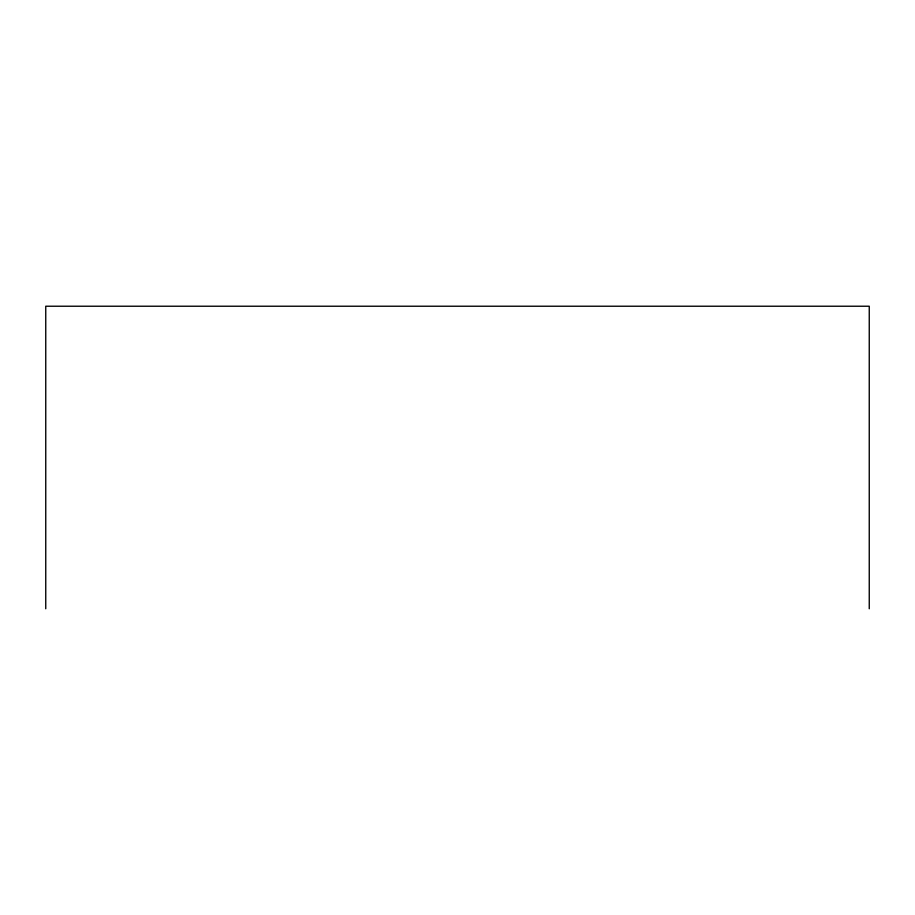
<?xml version="1.0" encoding="UTF-8"?>
<svg xmlns="http://www.w3.org/2000/svg" width="915" height="915" viewBox="0 0 915 915"><rect width="100%" height="100%" fill="white"/><g stroke="black" fill="none" stroke-linecap="round" stroke-linejoin="round"><path stroke-width="1.37" d="M869.25 608.772L869.25 306.228L45.75 306.228L45.75 608.772"/></g></svg>
